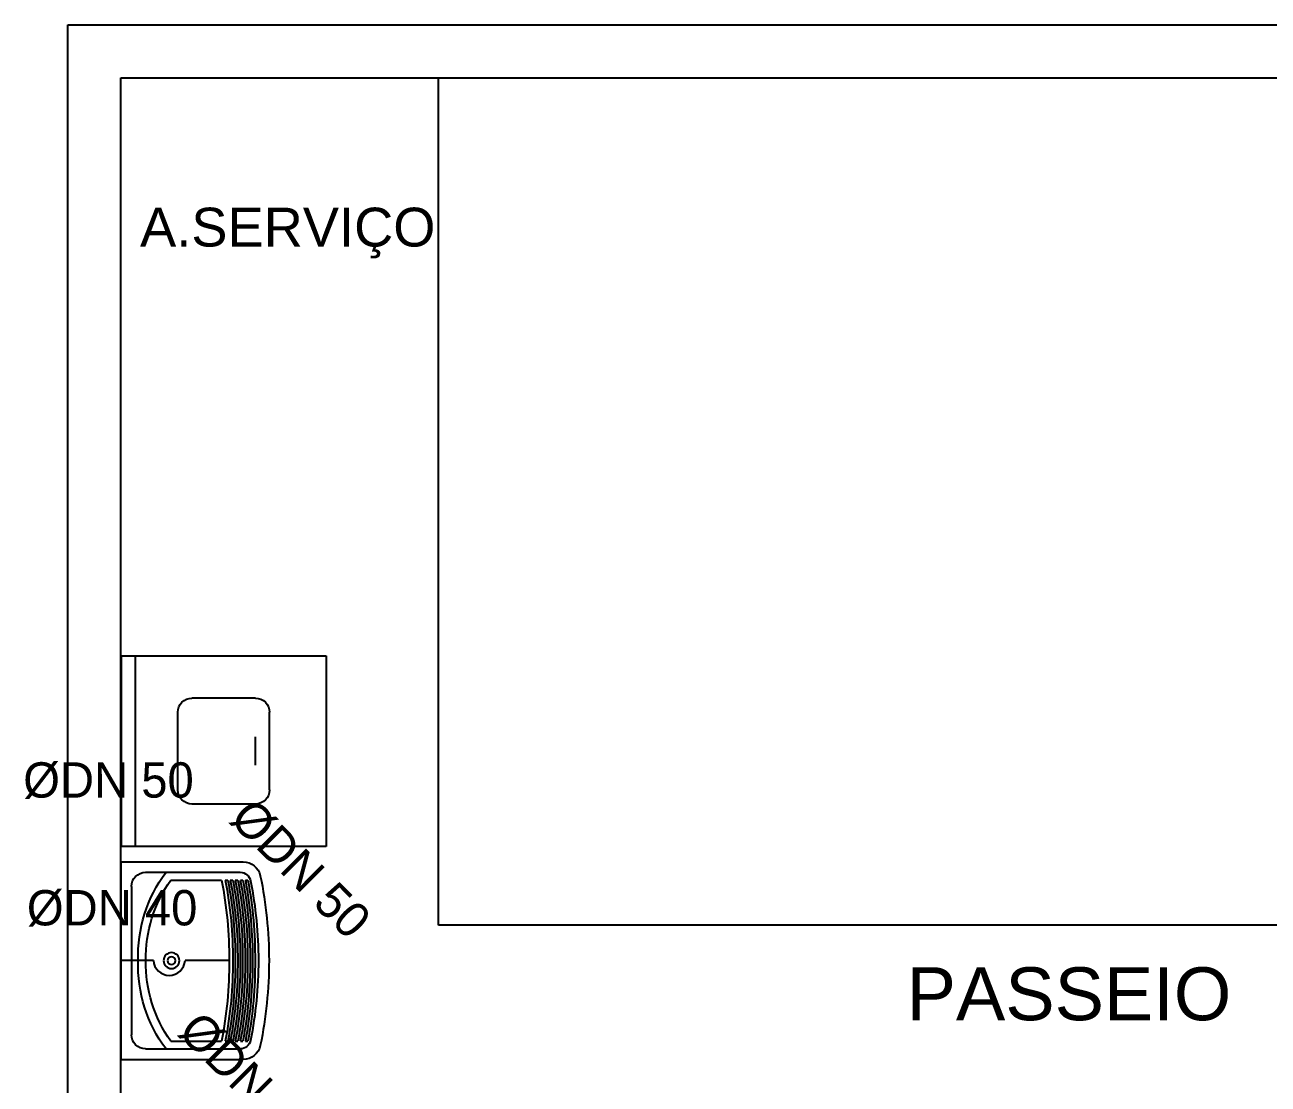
# Model space of a CAD drawing. Header units: millimetres. Extents: x 1936 to 2253, y 326 to 453.
# Drawn here: x 2092.027 to 2095.549, y 361.471 to 364.471 of the extents above; entities that cross this region are included whole.
import ezdxf
from ezdxf.enums import TextEntityAlignment as Align

# ---------------------------------------------------------------- set-up
doc = ezdxf.new("R2010")
doc.units = ezdxf.units.MM
doc.header["$LTSCALE"] = 0.5
for name, color, linetype in [('-HIDRO', 8, 'Continuous'), ('TEXTO', 7, 'Continuous'), ('VISTA1', 1, 'Continuous')]:
    doc.layers.add(name, color=color, linetype=linetype)
doc.styles.add('CARIMBO_DADOS', font='arial.ttf', dxfattribs={"height": 0.1})

# ---------------------------------------------------------------- blocks, each defined once
blk = doc.blocks.new('MaqLavarRoupas')
at = {"layer": '-HIDRO'}
for p, q in [((-0.27, 0), (-0.27, -0.58)), ((0.27, 0), (-0.27, 0)), ((0.27, -0.58), (0.27, 0)), ((0.27, -0.04), (-0.27, -0.04)), ((0.11, -0.16), (-0.11, -0.16)), ((-0.15, -0.38), (-0.15, -0.2)), ((0.15, -0.38), (0.15, -0.2)), ((0.04, -0.38), (-0.04, -0.38)), ((0.11, -0.42), (-0.11, -0.42)), ((-0.27, -0.58), (0.27, -0.58))]:
    blk.add_line(p, q, dxfattribs=at)
for centre, start, end in [((-0.11, -0.2), 90, 180), ((0.11, -0.2), 0, 90), ((-0.11, -0.38), 180, 270), ((0.11, -0.38), 270, 0)]:
    blk.add_arc(centre, 0.04, start, end, dxfattribs=at)
blk = doc.blocks.new('Tanque02')
at = {"layer": '-HIDRO'}
for p, q in [((-0.28, 0), (0.28, 0)), ((-0.28, 0), (-0.28, -0.346)), ((0.28, 0), (0.28, -0.346)), ((-0.21, -0.03), (0.21, -0.03)), ((-0.25, -0.07), (-0.25, -0.3379)), ((0.25, -0.07), (0.25, -0.3379)), ((-0.2282, -0.1411), (-0.2282, -0.2851)), ((0.2282, -0.1411), (0.2282, -0.2851)), ((-0.2282, -0.2956), (-0.2282, -0.3028)), ((-0.2282, -0.3099), (-0.2282, -0.317)), ((0.2282, -0.2956), (0.2282, -0.3028)), ((0.2282, -0.3099), (0.2282, -0.317)), ((-0.2282, -0.3241), (-0.2282, -0.3313)), ((-0.2282, -0.3384), (-0.2282, -0.3455)), ((0.2282, -0.3241), (0.2282, -0.3313)), ((0.2282, -0.3384), (0.2282, -0.3455)), ((-0.2282, -0.3526), (-0.2282, -0.3598)), ((0.2282, -0.3526), (0.2282, -0.3598))]:
    blk.add_line(p, q, dxfattribs=at)
for radius in [0.0225, 0.011]:
    blk.add_circle((0, -0.1435), radius, dxfattribs=at)
for centre, radius, start, end in [((-0.21, -0.07), 0.04, 90, 180), ((0.21, -0.07), 0.04, 0, 90), ((-0.0124, -0.4456), 0.3968, 88.2163, 126.789), ((-0.0048, -0.4581), 0.3878, 89.2963, 125.1797), ((0.0124, -0.4456), 0.3968, 53.211, 91.7837), ((0.0048, -0.4581), 0.3878, 54.8203, 90.7037), ((-0.0082, 0.8256), 1.1322, 258.7978, 270.4155), ((-0.0082, 0.8222), 1.1392, 258.8675, 270.4155), ((-0.0082, 0.8222), 1.1462, 258.9363, 270.4155), ((-0.0082, 0.8222), 1.1532, 259.0043, 270.4155), ((0.0082, 0.8222), 1.1532, 269.5845, 280.9957), ((0.0082, 0.8222), 1.1392, 269.5845, 281.1325), ((0.0082, 0.8222), 1.1462, 269.5845, 281.0637), ((0.0082, 0.8256), 1.1322, 269.5845, 281.2022), ((-0.23, -0.346), 0.05, 180, 258.2868), ((-0.22, -0.3379), 0.03, 180, 258.7018), ((-0.0082, 0.8222), 1.1602, 259.0715, 270.4155), ((-0.0082, 0.8222), 1.1672, 259.1378, 270.4155), ((-0.0082, 0.8222), 1.1742, 259.2033, 270.4155), ((-0.0082, 0.8222), 1.1812, 259.2681, 270.4155), ((-0.0082, 0.8222), 1.1882, 259.3321, 270.4155), ((0.0082, 0.8222), 1.1812, 269.5845, 280.7319), ((0.0082, 0.8222), 1.1882, 269.5845, 280.6679), ((0.0082, 0.8222), 1.1672, 269.5845, 280.8622), ((0.0082, 0.8222), 1.1742, 269.5845, 280.7967), ((0.0082, 0.8222), 1.1602, 269.5845, 280.9285), ((0.22, -0.3379), 0.03, 281.2982, 0), ((0.23, -0.346), 0.05, 281.7132, 0), ((-0.0082, 0.8222), 1.1952, 259.3953, 270.4155), ((-0.0082, 0.8222), 1.2022, 259.4577, 270.4155), ((0, 0.7633), 1.1529, 258.7018, 270), ((0.0082, 0.8222), 1.1952, 269.5845, 280.6047), ((0.0082, 0.8222), 1.2022, 269.5845, 280.5423), ((0, 0.7633), 1.1529, 270, 281.2982), ((0, 0.7633), 1.1829, 258.2868, 270), ((0, 0.7633), 1.1829, 270, 281.7132)]:
    blk.add_arc(centre, radius, start, end, dxfattribs=at)

msp = doc.modelspace()

# ---------------------------------------------------------------- linework, layer by layer
at = {"layer": '-HIDRO', "ltscale": 0.05}
for p, q in [((2092.1487, 339.4712), (2092.1487, 364.4712)), ((2092.1487, 364.4712), (2099.1487, 364.4712)), ((2092.2987, 361.3212), (2092.2987, 364.3212)), ((2092.2987, 364.3212), (2098.9987, 364.3212)), ((2093.1987, 361.9212), (2093.1987, 364.3212)), ((2098.9987, 361.9212), (2093.1987, 361.9212))]:
    msp.add_line(p, q, dxfattribs=at)
at = {"layer": 'VISTA1'}
for p, q in [((2092.3909, 361.8212), (2092.2956, 361.8212)), ((2092.6086, 361.8212), (2092.4805, 361.8212))]:
    msp.add_line(p, q, dxfattribs=at)
msp.add_arc((2092.4357, 361.8243), 0.0449, 184.0485, 355.9515, dxfattribs=at)

# ---------------------------------------------------------------- block references
at = {"layer": '-HIDRO', "xscale": -1, "rotation": 90}
msp.add_blockref('MaqLavarRoupas', (2092.3, 362.4145), dxfattribs=at)
at = {"layer": '-HIDRO', "ltscale": 0.05, "xscale": -1, "rotation": 90}
msp.add_blockref('Tanque02', (2092.2987, 361.8212), dxfattribs=at)

# ---------------------------------------------------------------- texts
at = {"layer": '-HIDRO', "attachment_point": 5, "style": 'CARIMBO_DADOS'}
for s, insert, char_height in [('A.SERVIÇO', (2092.7714, 363.8815), 0.11), ('PASSEIO', (2094.9846, 361.7262), 0.15)]:
    msp.add_mtext(s, dxfattribs=dict(at, insert=insert, char_height=char_height))
at = {"layer": 'TEXTO'}
for s, p in [('ØDN 50', (2092.2636, 362.3328)), ('ØDN 40', (2092.2739, 361.9709))]:
    msp.add_text(s, height=0.1, dxfattribs=at).set_placement(p, align=Align.MIDDLE_CENTER)
for s, p in [('ØDN 50', (2092.809, 362.0819)), ('ØDN 75', (2092.6625, 361.4794))]:
    msp.add_text(s, height=0.1, rotation=315, dxfattribs=at).set_placement(p, align=Align.MIDDLE_CENTER)

doc.saveas('drawing.dxf')
